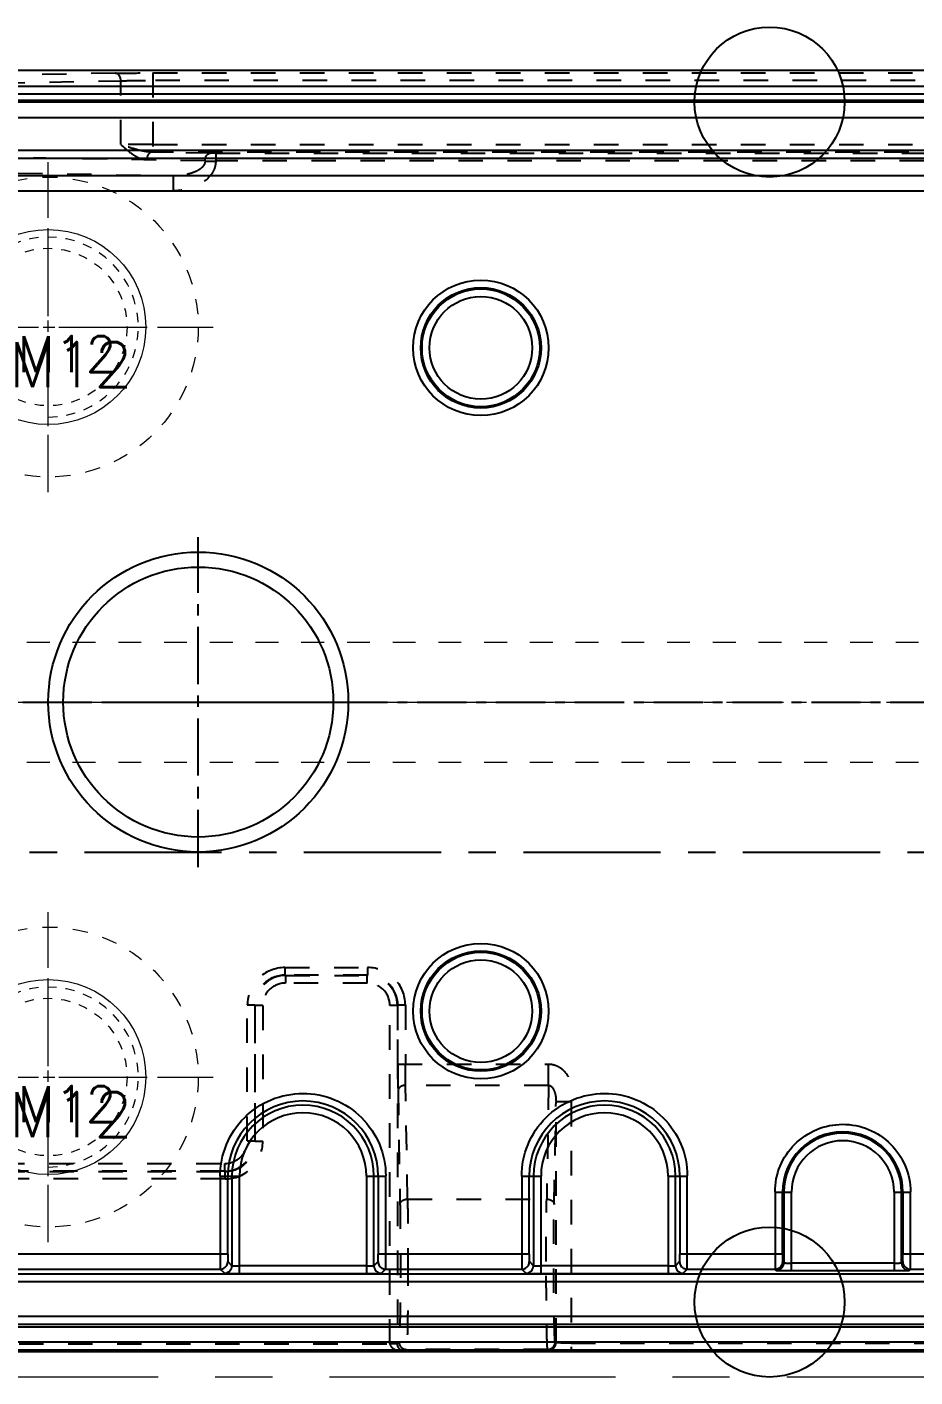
# Model space of a CAD drawing. Header units: millimetres. Extents: x 1803 to 4269, y -6912 to 1836.
# Drawn here: x 2657.7 to 2716.9, y -909.7 to -819.7 of the extents above; entities that cross this region are included whole.
import ezdxf

# ---------------------------------------------------------------- set-up
doc = ezdxf.new("R2010")
doc.units = ezdxf.units.MM
doc.header["$LTSCALE"] = 16.335
doc.linetypes.add('CENTER', pattern=[0.6, 0.375, -0.075, 0.075, -0.075])
doc.linetypes.add('HIDDEN', pattern=[0.2, 0.1, -0.1])
doc.layers.get('0').update_dxf_attribs({"linetype": 'CONTINUOUS'})
for name, color, linetype, lineweight in [('cool', 153, 'HIDDEN', 9), ('moldbase', 7, 'CONTINUOUS', 20), ('screw', 33, 'CONTINUOUS', 13)]:
    doc.layers.add(name, color=color, linetype=linetype, lineweight=lineweight)
doc.layers.add('DEFAULT_2', color=8, linetype='HIDDEN')
doc.styles.add('TXT', font='txt.shx', dxfattribs={"bigfont": 'gbcbig.shx'})

# ---------------------------------------------------------------- blocks, each defined once
blk = doc.blocks.new('1')
at = {"layer": 'cool', "ltscale": 0.932966}
for p, q in [((2578.45, -905.659), (3059.79, -905.659)), ((2578.45, -913.659), (3059.79, -913.659))]:
    blk.add_line(p, q, dxfattribs=at)
at = {"layer": 'cool', "color": 1, "linetype": 'CENTER', "ltscale": 0.621977}
blk.add_line((2564.12, -909.659), (3074.12, -909.659), dxfattribs=at)
blk = doc.blocks.new('screw_m12_g')
at = {"layer": 'screw', "color": 1, "linetype": 'CENTER', "ltscale": 0.373186}
for p, q in [((0, -6.6), (0, 6.6)), ((-6.6, 0), (6.6, 0))]:
    blk.add_line(p, q, dxfattribs=at)
at = {"layer": 'screw', "color": 33, "linetype": 'HIDDEN', "ltscale": 0.373186}
blk.add_circle((0, 0), 5.25, dxfattribs=at)
at = {"layer": 'screw', "color": 92, "linetype": 'HIDDEN', "ltscale": 0.373186}
blk.add_arc((0, 0), 6, 270, 180, dxfattribs=at)
at = {"layer": 'screw', "color": 6, "style": 'TXT'}
blk.add_text('M12', height=2.4, dxfattribs=at).set_placement((-2.04, -3))
blk = doc.blocks.new('screw_m12_i')
at = {"layer": 'screw', "color": 1, "linetype": 'CENTER', "ltscale": 0.621977}
for p, q in [((0, -11), (0, 11)), ((-11, 0), (11, 0))]:
    blk.add_line(p, q, dxfattribs=at)
at = {"layer": 'screw', "color": 8, "linetype": 'HIDDEN', "ltscale": 0.621977}
blk.add_circle((0, 0), 10, dxfattribs=at)
at = {"layer": 'screw', "color": 33}
blk.add_circle((0, 0), 6.5, dxfattribs=at)
at = {"layer": 'screw', "color": 6, "style": 'TXT'}
blk.add_text('M12', height=3, dxfattribs=at).set_placement((-2.6, -4))

msp = doc.modelspace()

# ---------------------------------------------------------------- linework, layer by layer
at = {"color": 7, "linetype": 'Continuous'}
for p, q in [((2722.147, -822.556), (2655.743, -822.556)), ((2652.195, -824.12), (2725.695, -824.12)), ((2723.698, -823.617), (2654.192, -823.617)), ((2884.403, -824.68), (2624.673, -824.68)), ((2879.365, -824.566), (2629.711, -824.566)), ((2624.642, -825.685), (2884.435, -825.685)), ((2880.603, -827.895), (2627.971, -827.895)), ((2627.971, -828.398), (2880.603, -828.398)), ((2729.682, -829.574), (2629.147, -829.574)), ((2628.142, -830.578), (2730.687, -830.579)), ((2670.579, -896.273), (2671.865, -896.273)), ((2670.579, -896.273), (2670.579, -901.466)), ((2671.082, -901.466), (2671.082, -896.273)), ((2671.363, -896.273), (2671.363, -902.24)), ((2671.865, -902.76), (2671.865, -896.273)), ((2680.331, -896.273), (2681.617, -896.273)), ((2680.331, -896.273), (2680.331, -902.76)), ((2680.833, -902.24), (2680.833, -896.273)), ((2681.114, -896.273), (2681.114, -901.466)), ((2681.617, -901.466), (2681.617, -896.255)), ((2690.679, -896.273), (2691.965, -896.273)), ((2690.679, -896.273), (2690.679, -901.466)), ((2691.182, -901.466), (2691.182, -896.273)), ((2691.463, -896.273), (2691.463, -902.24)), ((2691.965, -902.76), (2691.965, -896.273)), ((2700.431, -896.273), (2701.717, -896.273)), ((2700.431, -896.273), (2700.431, -902.76)), ((2700.933, -902.24), (2700.933, -896.273)), ((2701.214, -896.273), (2701.214, -901.466)), ((2701.717, -901.466), (2701.717, -896.255)), ((2707.563, -897.328), (2708.656, -897.328)), ((2707.563, -897.328), (2707.563, -901.466)), ((2708.066, -901.466), (2708.066, -897.328)), ((2708.154, -897.328), (2708.154, -902.047)), ((2708.656, -902.567), (2708.656, -897.328)), ((2715.498, -897.328), (2716.591, -897.328)), ((2715.498, -897.328), (2715.498, -902.567)), ((2716, -902.047), (2716, -897.328)), ((2716.088, -897.328), (2716.088, -901.466)), ((2716.591, -901.466), (2716.591, -897.31)), ((2671.082, -901.466), (2628.142, -901.466)), ((2691.182, -901.466), (2681.114, -901.466)), ((2708.066, -901.466), (2701.214, -901.466)), ((2742.236, -901.466), (2716.088, -901.466)), ((2629.147, -902.47), (2670.588, -902.47)), ((2670.86, -902.743), (2670.588, -902.47)), ((2671.09, -901.968), (2671.363, -902.24)), ((2680.331, -902.258), (2671.865, -902.258)), ((2680.833, -902.24), (2681.106, -901.968)), ((2681.608, -902.47), (2681.336, -902.743)), ((2681.608, -902.47), (2690.688, -902.47)), ((2690.96, -902.743), (2690.688, -902.47)), ((2691.19, -901.968), (2691.463, -902.24)), ((2700.431, -902.258), (2691.965, -902.258)), ((2700.933, -902.24), (2701.206, -901.968)), ((2701.708, -902.47), (2701.436, -902.743)), ((2701.708, -902.47), (2707.572, -902.47)), ((2707.572, -902.47), (2707.651, -902.55)), ((2708.074, -901.968), (2708.154, -902.047)), ((2715.498, -902.065), (2708.656, -902.065)), ((2708.656, -902.567), (2715.498, -902.567)), ((2716, -902.047), (2716.08, -901.968)), ((2716.503, -902.55), (2716.582, -902.47)), ((2716.582, -902.47), (2741.742, -902.47)), ((2627.791, -903.298), (2764.725, -903.298)), ((2764.725, -902.795), (2628.822, -902.795)), ((2671.865, -902.76), (2680.331, -902.76)), ((2691.965, -902.76), (2700.431, -902.76)), ((2764.725, -905.628), (2628.796, -905.628)), ((2628.796, -906.131), (2764.725, -906.131)), ((2878.435, -906.333), (2630.641, -906.333)), ((3014.582, -907.981), (2621.145, -907.981)), ((2878.435, -907.347), (2630.641, -907.347)), ((2630.641, -907.849), (2878.436, -907.849))]:
    msp.add_line(p, q, dxfattribs=at)
at = {"color": 1, "linetype": 'CENTER', "ltscale": 0.621977}
for p, q in [((2669.12, -875.659), (2669.12, -853.659)), ((2658.12, -864.659), (2680.12, -864.659))]:
    msp.add_line(p, q, dxfattribs=at)
at = {"color": 1, "linetype": 'CENTER', "ltscale": 0.536226}
msp.add_line((2620.642, -864.659), (3017.597, -864.659), dxfattribs=at)
at = {"color": 1, "linetype": 'CENTER', "ltscale": 1.492746}
msp.add_line((2559.12, -874.659), (3079.12, -874.659), dxfattribs=at)
for centre, radius in [((2707.203, -824.659), 5), ((2669.12, -864.659), 10), ((2669.12, -864.659), 9), ((2707.203, -904.659), 5)]:
    msp.add_circle(centre, radius)
at = {"color": 7, "linetype": 'Continuous'}
for centre, radius in [((2687.957, -841.048), 4.514), ((2687.957, -841.048), 4.011), ((2687.957, -841.048), 3.923), ((2687.957, -841.048), 3.421), ((2687.957, -885.268), 4.514), ((2687.957, -885.268), 4.011), ((2687.957, -885.268), 3.923), ((2687.957, -885.268), 3.421)]:
    msp.add_circle(centre, radius, dxfattribs=at)
for centre, radius, start, end in [((2676.098, -896.273), 5.016, 0, 180), ((2676.098, -896.273), 4.735, 0, 180), ((2696.198, -896.273), 5.016, 0, 180), ((2696.198, -896.273), 4.735, 0, 180), ((2676.098, -896.273), 4.233, 0, 180), ((2696.198, -896.273), 4.233, 0, 180), ((2712.077, -897.328), 4.011, 0, 180), ((2712.077, -897.328), 3.923, 0, 180), ((2712.077, -897.328), 3.421, 0, 180), ((2637.102, -901.534), 79.488, 359.54156, 0.04931), ((2670.86, -902.24), 0.503, 270.02104, 359.97893), ((2681.336, -902.24), 0.503, 180.02107, 269.97896), ((2690.96, -902.24), 0.503, 270.02104, 359.97893), ((2701.436, -902.24), 0.503, 180.02107, 269.97896), ((2707.651, -902.047), 0.503, 270.02104, 359.97893), ((2716.503, -902.047), 0.503, 180.02107, 269.97896)]:
    msp.add_arc(centre, radius, start, end, dxfattribs=at)
for points, knots in [([(2670.579, -896.273), (2670.579, -895.555), (2670.866, -894.105), (2672.091, -892.272), (2673.925, -891.044), (2676.089, -890.611), (2678.254, -891.037), (2680.092, -892.26), (2681.322, -894.089), (2681.617, -895.538), (2681.617, -896.255)], [0, 0, 0, 0, 0.125023, 0.250011, 0.375008, 0.500002, 0.624996, 0.749994, 0.874974, 1, 1, 1, 1]), ([(2690.679, -896.273), (2690.679, -895.555), (2690.966, -894.105), (2692.191, -892.272), (2694.025, -891.044), (2696.189, -890.611), (2698.354, -891.037), (2700.192, -892.26), (2701.422, -894.089), (2701.717, -895.538), (2701.717, -896.255)], [0, 0, 0, 0, 0.125023, 0.250011, 0.375008, 0.500002, 0.624996, 0.749994, 0.874974, 1, 1, 1, 1]), ([(2707.563, -897.328), (2707.563, -896.741), (2707.798, -895.556), (2708.8, -894.057), (2710.299, -893.052), (2712.068, -892.697), (2713.839, -893.045), (2715.342, -894.044), (2716.348, -895.539), (2716.591, -896.724), (2716.591, -897.31)], [0, 0, 0, 0, 0.125028, 0.250011, 0.37501, 0.500002, 0.624994, 0.749997, 0.874969, 1, 1, 1, 1]), ([(2670.579, -901.466), (2670.579, -901.593), (2670.579, -901.777), (2670.581, -902.012), (2670.581, -902.161), (2670.584, -902.284), (2670.582, -902.378), (2670.588, -902.435), (2670.584, -902.464), (2670.588, -902.47)], [0, 0, 0, 0, 0.378671, 0.550217, 0.700952, 0.825334, 0.918857, 0.977732, 1, 1, 1, 1]), ([(2671.082, -901.466), (2671.082, -901.529), (2671.082, -901.621), (2671.083, -901.739), (2671.084, -901.813), (2671.086, -901.875), (2671.085, -901.922), (2671.09, -901.949), (2671.088, -901.965), (2671.09, -901.968)], [0, 0, 0, 0, 0.378398, 0.549993, 0.70075, 0.824486, 0.917573, 0.977036, 1, 1, 1, 1]), ([(2681.106, -901.968), (2681.108, -901.965), (2681.106, -901.949), (2681.111, -901.922), (2681.11, -901.875), (2681.112, -901.813), (2681.113, -901.739), (2681.114, -901.621), (2681.114, -901.529), (2681.114, -901.466)], [0, 0, 0, 0, 0.022964, 0.082427, 0.175514, 0.29925, 0.450007, 0.621602, 1, 1, 1, 1]), ([(2681.611, -902.389), (2681.613, -902.338), (2681.616, -902.03), (2681.617, -901.722), (2681.617, -901.466)], [0, 0, 0, 0, 0.165557, 1, 1, 1, 1]), ([(2690.679, -901.466), (2690.679, -901.593), (2690.679, -901.777), (2690.681, -902.012), (2690.681, -902.161), (2690.684, -902.284), (2690.682, -902.378), (2690.688, -902.435), (2690.684, -902.464), (2690.688, -902.47)], [0, 0, 0, 0, 0.378671, 0.550217, 0.700952, 0.825334, 0.918857, 0.977732, 1, 1, 1, 1]), ([(2691.182, -901.466), (2691.182, -901.529), (2691.182, -901.621), (2691.183, -901.739), (2691.184, -901.813), (2691.186, -901.875), (2691.185, -901.922), (2691.19, -901.949), (2691.188, -901.965), (2691.19, -901.968)], [0, 0, 0, 0, 0.378398, 0.549993, 0.70075, 0.824486, 0.917573, 0.977036, 1, 1, 1, 1]), ([(2701.206, -901.968), (2701.208, -901.965), (2701.206, -901.949), (2701.211, -901.922), (2701.21, -901.875), (2701.212, -901.813), (2701.213, -901.739), (2701.214, -901.621), (2701.214, -901.529), (2701.214, -901.466)], [0, 0, 0, 0, 0.022964, 0.082427, 0.175514, 0.29925, 0.450007, 0.621602, 1, 1, 1, 1]), ([(2701.711, -902.389), (2701.713, -902.338), (2701.716, -902.03), (2701.717, -901.722), (2701.717, -901.466)], [0, 0, 0, 0, 0.165557, 1, 1, 1, 1]), ([(2707.563, -901.466), (2707.563, -901.593), (2707.563, -901.777), (2707.565, -902.012), (2707.565, -902.161), (2707.568, -902.284), (2707.566, -902.378), (2707.572, -902.435), (2707.568, -902.464), (2707.572, -902.47)], [0, 0, 0, 0, 0.378671, 0.550217, 0.700952, 0.825334, 0.918857, 0.977732, 1, 1, 1, 1]), ([(2708.066, -901.466), (2708.066, -901.529), (2708.066, -901.621), (2708.067, -901.739), (2708.068, -901.813), (2708.07, -901.875), (2708.069, -901.922), (2708.074, -901.949), (2708.072, -901.965), (2708.074, -901.968)], [0, 0, 0, 0, 0.378398, 0.549993, 0.70075, 0.824486, 0.917573, 0.977036, 1, 1, 1, 1]), ([(2716.08, -901.968), (2716.082, -901.965), (2716.08, -901.949), (2716.085, -901.922), (2716.084, -901.875), (2716.086, -901.813), (2716.087, -901.739), (2716.088, -901.621), (2716.088, -901.529), (2716.088, -901.466)], [0, 0, 0, 0, 0.022964, 0.082427, 0.175514, 0.29925, 0.450007, 0.621602, 1, 1, 1, 1]), ([(2670.588, -902.47), (2670.608, -902.47), (2670.693, -902.464), (2670.776, -902.436), (2670.833, -902.405)], [0, 0, 0, 0, 0.236996, 1, 1, 1, 1]), ([(2670.833, -902.405), (2670.873, -902.383), (2670.947, -902.329), (2671.052, -902.186), (2671.09, -902.054), (2671.09, -901.968)], [0, 0, 0, 0, 0.257086, 0.514185, 1, 1, 1, 1]), ([(2671.363, -902.24), (2671.364, -902.244), (2671.382, -902.243), (2671.408, -902.249), (2671.456, -902.25), (2671.517, -902.253), (2671.592, -902.255), (2671.709, -902.257), (2671.802, -902.258), (2671.865, -902.258)], [0, 0, 0, 0, 0.023655, 0.083298, 0.1764, 0.300053, 0.450657, 0.622054, 1, 1, 1, 1]), ([(2680.331, -902.258), (2680.394, -902.258), (2680.487, -902.257), (2680.604, -902.255), (2680.679, -902.253), (2680.74, -902.25), (2680.788, -902.249), (2680.814, -902.243), (2680.832, -902.244), (2680.833, -902.24)], [0, 0, 0, 0, 0.377946, 0.549343, 0.699947, 0.8236, 0.916702, 0.976345, 1, 1, 1, 1]), ([(2681.106, -901.968), (2681.106, -902.064), (2681.153, -902.213), (2681.284, -902.362), (2681.373, -902.413), (2681.42, -902.432)], [0, 0, 0, 0, 0.487056, 0.743956, 1, 1, 1, 1]), ([(2681.42, -902.432), (2681.436, -902.438), (2681.496, -902.46), (2681.561, -902.47), (2681.608, -902.47)], [0, 0, 0, 0, 0.260877, 1, 1, 1, 1]), ([(2681.608, -902.47), (2681.612, -902.464), (2681.607, -902.435), (2681.611, -902.409), (2681.611, -902.389)], [0, 0, 0, 0, 0.274428, 1, 1, 1, 1]), ([(2690.688, -902.47), (2690.708, -902.47), (2690.793, -902.464), (2690.876, -902.436), (2690.933, -902.405)], [0, 0, 0, 0, 0.236996, 1, 1, 1, 1]), ([(2690.933, -902.405), (2690.973, -902.383), (2691.047, -902.329), (2691.152, -902.186), (2691.19, -902.054), (2691.19, -901.968)], [0, 0, 0, 0, 0.257086, 0.514185, 1, 1, 1, 1]), ([(2691.463, -902.24), (2691.464, -902.244), (2691.482, -902.243), (2691.508, -902.249), (2691.556, -902.25), (2691.617, -902.253), (2691.692, -902.255), (2691.809, -902.257), (2691.902, -902.258), (2691.965, -902.258)], [0, 0, 0, 0, 0.023655, 0.083298, 0.1764, 0.300053, 0.450657, 0.622054, 1, 1, 1, 1]), ([(2700.431, -902.258), (2700.494, -902.258), (2700.587, -902.257), (2700.704, -902.255), (2700.779, -902.253), (2700.84, -902.25), (2700.888, -902.249), (2700.914, -902.243), (2700.932, -902.244), (2700.933, -902.24)], [0, 0, 0, 0, 0.377946, 0.549343, 0.699947, 0.8236, 0.916702, 0.976345, 1, 1, 1, 1]), ([(2701.206, -901.968), (2701.206, -902.064), (2701.253, -902.213), (2701.384, -902.362), (2701.473, -902.413), (2701.52, -902.432)], [0, 0, 0, 0, 0.487056, 0.743956, 1, 1, 1, 1]), ([(2701.52, -902.432), (2701.536, -902.438), (2701.596, -902.46), (2701.661, -902.47), (2701.708, -902.47)], [0, 0, 0, 0, 0.260877, 1, 1, 1, 1]), ([(2701.708, -902.47), (2701.712, -902.464), (2701.707, -902.435), (2701.711, -902.409), (2701.711, -902.389)], [0, 0, 0, 0, 0.274428, 1, 1, 1, 1]), ([(2707.572, -902.47), (2707.655, -902.47), (2707.827, -902.424), (2707.958, -902.301), (2708.002, -902.225)], [0, 0, 0, 0, 0.488104, 1, 1, 1, 1]), ([(2707.651, -902.55), (2707.653, -902.551), (2707.661, -902.552), (2707.676, -902.554), (2707.702, -902.555), (2707.752, -902.558), (2707.837, -902.56), (2707.96, -902.562), (2708.11, -902.564), (2708.345, -902.567), (2708.529, -902.567), (2708.656, -902.567)], [0, 0, 0, 0, 0.006636, 0.022491, 0.047467, 0.081393, 0.174906, 0.299258, 0.449947, 0.621439, 1, 1, 1, 1]), ([(2708.002, -902.225), (2708.014, -902.205), (2708.054, -902.125), (2708.074, -902.034), (2708.074, -901.968)], [0, 0, 0, 0, 0.261591, 1, 1, 1, 1]), ([(2708.154, -902.047), (2708.155, -902.051), (2708.173, -902.05), (2708.199, -902.056), (2708.247, -902.057), (2708.308, -902.06), (2708.383, -902.062), (2708.5, -902.064), (2708.593, -902.065), (2708.656, -902.065)], [0, 0, 0, 0, 0.023655, 0.083298, 0.1764, 0.300053, 0.450657, 0.622054, 1, 1, 1, 1]), ([(2715.498, -902.065), (2715.561, -902.065), (2715.654, -902.064), (2715.771, -902.062), (2715.846, -902.06), (2715.907, -902.057), (2715.955, -902.056), (2715.981, -902.05), (2715.999, -902.051), (2716, -902.047)], [0, 0, 0, 0, 0.377946, 0.549343, 0.699947, 0.8236, 0.916702, 0.976345, 1, 1, 1, 1]), ([(2715.498, -902.567), (2715.625, -902.567), (2715.809, -902.567), (2716.044, -902.564), (2716.194, -902.562), (2716.317, -902.56), (2716.402, -902.558), (2716.452, -902.555), (2716.478, -902.554), (2716.493, -902.552), (2716.501, -902.551), (2716.503, -902.55)], [0, 0, 0, 0, 0.37856, 0.550053, 0.700744, 0.825097, 0.918609, 0.952535, 0.977511, 0.993364, 1, 1, 1, 1]), ([(2716.08, -901.968), (2716.08, -902.087), (2716.171, -902.335), (2716.408, -902.452), (2716.527, -902.467)], [0, 0, 0, 0, 0.495955, 1, 1, 1, 1]), ([(2716.582, -902.47), (2716.586, -902.464), (2716.582, -902.435), (2716.588, -902.378), (2716.586, -902.284), (2716.588, -902.212), (2716.588, -902.17)], [0, 0, 0, 0, 0.074462, 0.271337, 0.584075, 1, 1, 1, 1])]:
    msp.add_open_spline(points, degree=3, knots=knots, dxfattribs=at)
msp.add_open_spline([(2716.527, -902.467), (2716.546, -902.469), (2716.564, -902.47), (2716.582, -902.47)], degree=3, dxfattribs=at)
at = {"layer": 'DEFAULT_2', "color": 8, "linetype": 'HIDDEN'}
for p, q in [((2663.604, -822.741), (2639.24, -823.166)), ((2639.595, -823.668), (2663.959, -823.243)), ((2663.959, -827.484), (2663.959, -823.243)), ((2666.091, -822.723), (2880.29, -822.723)), ((2666.091, -822.723), (2666.091, -828.004)), ((2880.255, -823.225), (2666.091, -823.225)), ((2666.091, -827.502), (2873.291, -827.502)), ((2669.573, -828.581), (2654.623, -828.332)), ((2669.928, -828.072), (2666.037, -828.004)), ((2666.091, -828.004), (2666.037, -828.004)), ((2873.295, -828.004), (2666.091, -828.004)), ((2669.573, -828.593), (2670.283, -828.593)), ((2670.283, -828.075), (2874.313, -828.075)), ((2670.283, -828.075), (2670.283, -828.577)), ((2874.313, -828.577), (2670.285, -828.577)), ((2657.106, -829.393), (2667.476, -829.574)), ((2667.476, -830.578), (2667.476, -829.574)), ((2674.9, -882.362), (2680.411, -882.362)), ((2674.9, -882.362), (2674.9, -882.864)), ((2680.411, -882.864), (2674.9, -882.864)), ((2674.927, -882.891), (2674.9, -882.864)), ((2674.927, -882.891), (2680.385, -882.891)), ((2674.927, -882.891), (2674.927, -883.393)), ((2680.385, -882.891), (2680.411, -882.864)), ((2680.385, -883.393), (2680.385, -882.891)), ((2680.411, -882.864), (2680.411, -882.362)), ((2680.385, -883.393), (2674.927, -883.393)), ((2672.891, -884.874), (2672.388, -884.874)), ((2672.388, -893.92), (2672.388, -884.874)), ((2672.917, -884.901), (2672.891, -884.874)), ((2672.891, -884.874), (2672.891, -893.92)), ((2673.42, -884.901), (2672.917, -884.901)), ((2672.917, -893.946), (2672.917, -884.901)), ((2673.42, -884.901), (2673.42, -893.946)), ((2682.394, -884.901), (2681.892, -884.901)), ((2681.892, -907.443), (2681.892, -884.901)), ((2682.394, -884.901), (2682.421, -884.874)), ((2682.394, -884.901), (2682.394, -907.426)), ((2682.923, -884.874), (2682.421, -884.874)), ((2682.421, -888.795), (2682.421, -884.874)), ((2682.923, -884.874), (2682.923, -888.795)), ((2682.421, -888.795), (2692.475, -888.795)), ((2692.475, -890.216), (2692.475, -888.795)), ((2682.434, -890.572), (2682.566, -898.155)), ((2692.475, -890.216), (2682.936, -890.216)), ((2683.069, -897.799), (2682.936, -890.216)), ((2692.475, -890.216), (2692.343, -897.799)), ((2692.845, -898.155), (2692.965, -891.317)), ((2693.97, -891.317), (2692.965, -891.317)), ((2692.965, -907.373), (2692.965, -891.317)), ((2693.97, -891.317), (2693.97, -907.902)), ((2672.388, -893.92), (2672.891, -893.92)), ((2672.891, -893.92), (2672.917, -893.946)), ((2672.917, -893.946), (2673.42, -893.946)), ((2655.906, -895.427), (2670.881, -895.427)), ((2670.881, -895.929), (2670.881, -895.427)), ((2670.881, -895.929), (2655.906, -895.929)), ((2655.932, -895.956), (2670.908, -895.956)), ((2670.881, -895.929), (2670.908, -895.956)), ((2670.908, -896.458), (2670.908, -895.956)), ((2670.908, -896.458), (2655.932, -896.458)), ((2683.069, -897.799), (2692.343, -897.799)), ((2682.879, -907.946), (2651.895, -907.946)), ((2653.91, -907.443), (2681.892, -907.443)), ((2681.892, -907.426), (2682.394, -907.426)), ((2682.501, -907.319), (2682.394, -907.426)), ((2682.879, -907.946), (2683.004, -907.821)), ((2692.435, -907.821), (2683.004, -907.821)), ((2692.435, -907.876), (2692.435, -907.821)), ((2692.965, -907.373), (2692.91, -907.319)), ((2693.97, -907.399), (2875.82, -907.399)), ((2875.82, -907.902), (2693.97, -907.902))]:
    msp.add_line(p, q, dxfattribs=at)
for centre, radius, start, end in [((2674.9, -884.874), 2.512, 89.99914, 180.00086), ((2674.9, -884.874), 2.009, 89.99022, 180.00978), ((2674.927, -884.901), 2.01, 90.00256, 179.99744), ((2680.384, -884.901), 2.01, 0.00256, 89.99744), ((2680.411, -884.874), 2.512, 359.99914, 90.00086), ((2680.412, -884.874), 2.009, 359.99022, 90.00978), ((2674.927, -884.901), 1.507, 89.99579, 180.00421), ((2680.385, -884.901), 1.507, 359.99579, 90.00421), ((2670.881, -893.92), 2.01, 270.00256, 359.99744), ((2670.881, -893.92), 1.507, 269.99579, 0.00421), ((2670.908, -893.946), 2.512, 269.99914, 0.00085), ((2670.908, -893.947), 2.009, 269.99022, 0.00978), ((2683.004, -907.319), 0.502, 180.00092, 269.99908), ((2692.408, -907.319), 0.502, 270.00092, 359.99908), ((2692.462, -907.373), 0.503, 270.02105, 359.97894)]:
    msp.add_arc(centre, radius, start, end, dxfattribs=at)
for points, knots in [([(2663.604, -822.741), (2663.781, -822.737), (2664.61, -822.726), (2665.439, -822.723), (2666.091, -822.723)], [0, 0, 0, 0, 0.214265, 1, 1, 1, 1]), ([(2663.959, -823.243), (2663.958, -823.181), (2663.938, -823.056), (2663.854, -822.852), (2663.701, -822.742), (2663.604, -822.741)], [0, 0, 0, 0, 0.281687, 0.561316, 1, 1, 1, 1]), ([(2663.959, -823.243), (2664.111, -823.24), (2664.822, -823.229), (2665.533, -823.225), (2666.091, -823.225)], [0, 0, 0, 0, 0.214641, 1, 1, 1, 1]), ([(2666.091, -827.502), (2665.895, -827.502), (2665.184, -827.5), (2664.474, -827.494), (2663.959, -827.484)], [0, 0, 0, 0, 0.275617, 1, 1, 1, 1]), ([(2663.959, -827.484), (2664.088, -827.612), (2664.356, -827.852), (2664.774, -828.177), (2665.219, -828.432), (2665.549, -828.509), (2665.711, -828.52)], [0, 0, 0, 0, 0.263071, 0.519569, 0.765352, 1, 1, 1, 1]), ([(2666.037, -828.004), (2665.863, -828.003), (2665.504, -827.959), (2664.808, -827.788), (2664.292, -827.614), (2663.959, -827.484)], [0, 0, 0, 0, 0.243387, 0.500502, 1, 1, 1, 1]), ([(2666.037, -828.004), (2665.939, -828.006), (2665.784, -828.117), (2665.702, -828.324), (2665.682, -828.45), (2665.682, -828.513)], [0, 0, 0, 0, 0.439048, 0.719146, 1, 1, 1, 1]), ([(2670.285, -828.577), (2670.285, -828.735), (2670.234, -829.054), (2670.014, -829.482), (2669.692, -829.838), (2669.176, -830.211), (2668.428, -830.504), (2667.792, -830.578), (2667.476, -830.578)], [0, 0, 0, 0, 0.124892, 0.249863, 0.374962, 0.500143, 0.749935, 1, 1, 1, 1]), ([(2669.572, -828.581), (2669.575, -828.664), (2669.528, -828.842), (2669.351, -829.058), (2669.105, -829.231), (2668.711, -829.409), (2668.162, -829.545), (2667.707, -829.575), (2667.476, -829.574)], [0, 0, 0, 0, 0.099964, 0.209346, 0.328747, 0.456543, 0.723927, 1, 1, 1, 1]), ([(2669.573, -828.581), (2669.573, -828.518), (2669.592, -828.392), (2669.675, -828.185), (2669.83, -828.074), (2669.928, -828.072)], [0, 0, 0, 0, 0.280854, 0.560952, 1, 1, 1, 1]), ([(2670.283, -828.075), (2670.251, -828.075), (2670.132, -828.074), (2670.014, -828.074), (2669.928, -828.072)], [0, 0, 0, 0, 0.275617, 1, 1, 1, 1]), ([(2682.421, -888.795), (2682.421, -888.958), (2682.422, -889.551), (2682.426, -890.143), (2682.434, -890.572)], [0, 0, 0, 0, 0.275816, 1, 1, 1, 1]), ([(2682.936, -890.216), (2682.934, -890.115), (2682.926, -889.641), (2682.923, -889.167), (2682.923, -888.795)], [0, 0, 0, 0, 0.214645, 1, 1, 1, 1]), ([(2692.475, -888.795), (2692.614, -888.795), (2692.893, -888.841), (2693.391, -889.096), (2693.851, -889.655), (2694.009, -890.347), (2693.999, -890.901), (2693.97, -891.178), (2693.97, -891.317)], [0, 0, 0, 0, 0.125209, 0.250502, 0.499303, 0.749015, 0.874483, 1, 1, 1, 1]), ([(2682.936, -890.216), (2682.874, -890.217), (2682.749, -890.237), (2682.545, -890.321), (2682.435, -890.475), (2682.434, -890.572)], [0, 0, 0, 0, 0.281687, 0.561316, 1, 1, 1, 1]), ([(2692.475, -890.216), (2692.505, -890.215), (2692.57, -890.227), (2692.658, -890.287), (2692.738, -890.385), (2692.843, -890.571), (2692.946, -890.885), (2692.966, -891.163), (2692.965, -891.317)], [0, 0, 0, 0, 0.069084, 0.147461, 0.24353, 0.359031, 0.6421, 1, 1, 1, 1]), ([(2682.566, -898.155), (2682.573, -898.573), (2682.584, -899.482), (2682.593, -900.911), (2682.594, -902.18), (2682.591, -903.207), (2682.587, -903.949), (2682.581, -904.647), (2682.574, -905.288), (2682.565, -905.858), (2682.554, -906.344), (2682.544, -906.693), (2682.535, -906.922), (2682.529, -907.055), (2682.522, -907.16), (2682.517, -907.239), (2682.509, -907.287), (2682.507, -907.313), (2682.501, -907.319)], [0, 0, 0, 0, 0.136956, 0.297432, 0.467805, 0.552183, 0.633619, 0.710367, 0.780809, 0.843418, 0.896889, 0.94005, 0.957485, 0.972025, 0.98358, 0.992106, 0.997576, 1, 1, 1, 1]), ([(2682.566, -898.155), (2682.567, -898.108), (2682.599, -898.008), (2682.716, -897.892), (2682.879, -897.818), (2683.004, -897.8), (2683.069, -897.799)], [0, 0, 0, 0, 0.209241, 0.445098, 0.71304, 1, 1, 1, 1]), ([(2683.069, -897.799), (2683.073, -898.096), (2683.091, -899.479), (2683.096, -900.863), (2683.096, -901.951)], [0, 0, 0, 0, 0.214265, 1, 1, 1, 1]), ([(2692.316, -901.951), (2692.316, -901.569), (2692.318, -900.185), (2692.327, -898.801), (2692.343, -897.799)], [0, 0, 0, 0, 0.275816, 1, 1, 1, 1]), ([(2692.343, -897.799), (2692.407, -897.8), (2692.532, -897.818), (2692.696, -897.892), (2692.812, -898.007), (2692.845, -898.108), (2692.845, -898.155)], [0, 0, 0, 0, 0.286735, 0.55447, 0.790554, 1, 1, 1, 1]), ([(2692.91, -907.319), (2692.905, -907.313), (2692.903, -907.287), (2692.894, -907.239), (2692.889, -907.16), (2692.882, -907.055), (2692.876, -906.922), (2692.867, -906.693), (2692.857, -906.344), (2692.847, -905.858), (2692.838, -905.288), (2692.83, -904.647), (2692.824, -903.949), (2692.82, -903.207), (2692.817, -902.18), (2692.818, -900.911), (2692.827, -899.482), (2692.838, -898.573), (2692.845, -898.155)], [0, 0, 0, 0, 0.002424, 0.007894, 0.01642, 0.027975, 0.042515, 0.05995, 0.103111, 0.156582, 0.219191, 0.289633, 0.366381, 0.447817, 0.532195, 0.702568, 0.863044, 1, 1, 1, 1]), ([(2683.096, -901.951), (2683.096, -902.328), (2683.095, -903.069), (2683.09, -904.146), (2683.082, -905.14), (2683.072, -905.9), (2683.063, -906.438), (2683.056, -906.782), (2683.048, -907.079), (2683.04, -907.328), (2683.032, -907.527), (2683.025, -907.66), (2683.018, -907.739), (2683.014, -907.779), (2683.009, -907.804), (2683.007, -907.818), (2683.004, -907.821)], [0, 0, 0, 0, 0.192845, 0.378587, 0.549976, 0.700748, 0.766566, 0.825175, 0.876016, 0.918602, 0.952566, 0.977564, 0.98663, 0.993388, 0.997834, 1, 1, 1, 1]), ([(2692.408, -907.821), (2692.405, -907.818), (2692.402, -907.804), (2692.397, -907.779), (2692.394, -907.739), (2692.387, -907.66), (2692.38, -907.527), (2692.371, -907.328), (2692.363, -907.079), (2692.356, -906.782), (2692.349, -906.438), (2692.339, -905.9), (2692.33, -905.14), (2692.322, -904.146), (2692.317, -903.069), (2692.316, -902.328), (2692.316, -901.951)], [0, 0, 0, 0, 0.002166, 0.006612, 0.01337, 0.022436, 0.047434, 0.081398, 0.123984, 0.174825, 0.233434, 0.299252, 0.450024, 0.621413, 0.807155, 1, 1, 1, 1]), ([(2670.86, -902.743), (2670.862, -902.744), (2670.87, -902.744), (2670.885, -902.747), (2670.911, -902.748), (2670.961, -902.751), (2671.046, -902.753), (2671.169, -902.755), (2671.319, -902.757), (2671.554, -902.76), (2671.738, -902.76), (2671.865, -902.76)], [0, 0, 0, 0, 0.006636, 0.022491, 0.047467, 0.081393, 0.174906, 0.299258, 0.449947, 0.621439, 1, 1, 1, 1]), ([(2680.331, -902.76), (2680.458, -902.76), (2680.642, -902.76), (2680.877, -902.757), (2681.027, -902.755), (2681.15, -902.753), (2681.235, -902.751), (2681.285, -902.748), (2681.311, -902.747), (2681.326, -902.744), (2681.334, -902.744), (2681.336, -902.743)], [0, 0, 0, 0, 0.37856, 0.550053, 0.700744, 0.825097, 0.918609, 0.952535, 0.977511, 0.993364, 1, 1, 1, 1]), ([(2690.96, -902.743), (2690.962, -902.744), (2690.97, -902.744), (2690.985, -902.747), (2691.011, -902.748), (2691.061, -902.751), (2691.146, -902.753), (2691.269, -902.755), (2691.419, -902.757), (2691.654, -902.76), (2691.838, -902.76), (2691.965, -902.76)], [0, 0, 0, 0, 0.006636, 0.022491, 0.047467, 0.081393, 0.174906, 0.299258, 0.449947, 0.621439, 1, 1, 1, 1]), ([(2700.431, -902.76), (2700.558, -902.76), (2700.742, -902.76), (2700.977, -902.757), (2701.127, -902.755), (2701.25, -902.753), (2701.335, -902.751), (2701.385, -902.748), (2701.411, -902.747), (2701.426, -902.744), (2701.434, -902.744), (2701.436, -902.743)], [0, 0, 0, 0, 0.37856, 0.550053, 0.700744, 0.825097, 0.918609, 0.952535, 0.977511, 0.993364, 1, 1, 1, 1]), ([(2681.892, -907.443), (2681.895, -907.534), (2682.014, -907.712), (2682.275, -907.846), (2682.57, -907.928), (2682.776, -907.945), (2682.879, -907.946)], [0, 0, 0, 0, 0.229528, 0.480401, 0.738796, 1, 1, 1, 1]), ([(2682.879, -907.946), (2682.779, -907.942), (2682.612, -907.878), (2682.439, -907.68), (2682.395, -907.519), (2682.394, -907.426)], [0, 0, 0, 0, 0.388304, 0.639496, 1, 1, 1, 1]), ([(2693.97, -907.902), (2693.873, -907.902), (2693.682, -907.901), (2693.406, -907.9), (2693.151, -907.898), (2692.926, -907.895), (2692.762, -907.891), (2692.653, -907.888), (2692.589, -907.886), (2692.538, -907.883), (2692.5, -907.882), (2692.477, -907.878), (2692.465, -907.878), (2692.462, -907.876)], [0, 0, 0, 0, 0.192531, 0.378587, 0.550088, 0.700785, 0.825141, 0.876015, 0.918646, 0.952561, 0.977524, 0.993367, 1, 1, 1, 1]), ([(2693.97, -907.399), (2693.843, -907.399), (2693.658, -907.398), (2693.424, -907.395), (2693.274, -907.392), (2693.151, -907.388), (2693.067, -907.385), (2693.016, -907.381), (2692.99, -907.379), (2692.975, -907.376), (2692.966, -907.375), (2692.965, -907.373)], [0, 0, 0, 0, 0.378171, 0.549665, 0.700342, 0.824026, 0.917105, 0.951245, 0.976638, 0.992946, 1, 1, 1, 1])]:
    msp.add_open_spline(points, degree=3, knots=knots, dxfattribs=at)
at = {"layer": 'moldbase', "color": 1, "linetype": 'CENTER', "ltscale": 3.109887}
msp.add_line((3154.12, -909.659), (2484.12, -909.659), dxfattribs=at)

# ---------------------------------------------------------------- block references
msp.add_blockref('1', (0, 45))
at = {"layer": 'screw'}
for name, p in [('screw_m12_i', (2659.12, -839.659)), ('screw_m12_g', (2659.12, -839.659)), ('screw_m12_i', (2659.12, -889.659)), ('screw_m12_g', (2659.12, -889.659))]:
    msp.add_blockref(name, p, dxfattribs=at)

doc.saveas('drawing.dxf')
